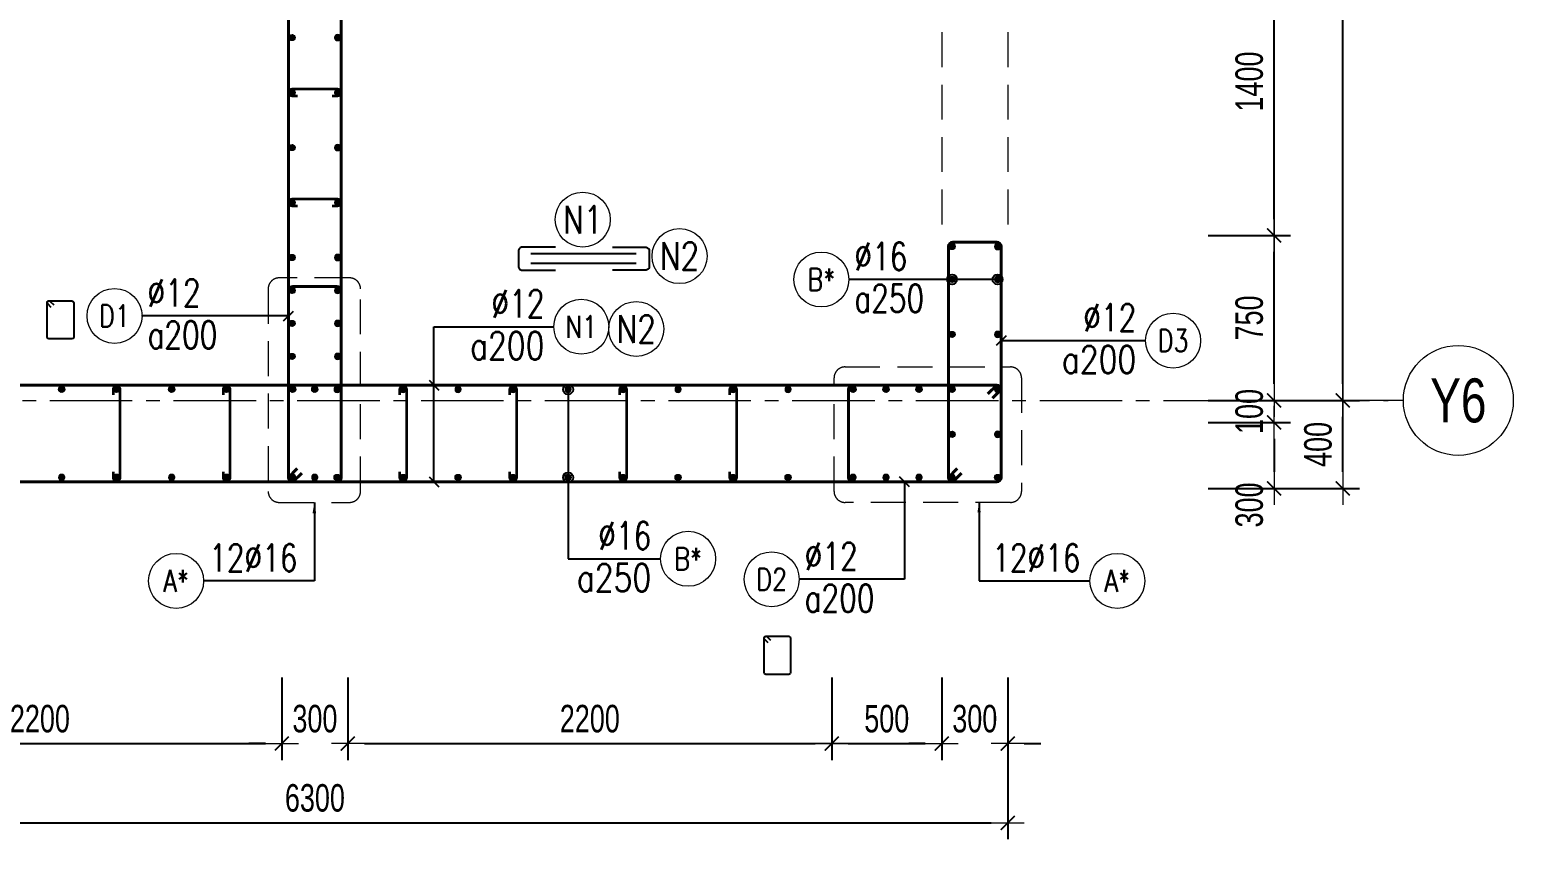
# Model space of a CAD drawing. Header units: millimetres. Extents: x 738475 to 1279438, y -34239 to 156422.
# Drawn here: x 1177240 to 1183985, y 133885 to 137566 of the extents above; entities that cross this region are included whole.
import ezdxf
from ezdxf.enums import TextEntityAlignment as Align

# ---------------------------------------------------------------- set-up
doc = ezdxf.new("R2010")
doc.units = ezdxf.units.MM
doc.header["$MEASUREMENT"] = 0
for name, pattern in [('HIDDEN', [9.525, 6.35, -3.175]), ('HIDDEN2', [4.7625, 3.175, -1.5875]), ('OF_Grid_1$0$CENTER2', [1.125, 0.75, -0.125, 0.125, -0.125])]:
    doc.linetypes.add(name, pattern=pattern)
doc.layers.get('0').update_dxf_attribs({"lineweight": 20})
doc.layers.get('Defpoints').update_dxf_attribs({"color": 151, "lineweight": 9})
doc.layers.add('Hidden', color=9, linetype='HIDDEN')
doc.layers.add('Ligature', color=1, linetype='Continuous')
for name, color, linetype, lineweight in [('KC-LEADER', 153, 'Continuous', 18), ('KC-THEP', 6, 'Continuous', 40), ('NDC_S_BEAM', 3, 'HIDDEN2', 20), ('NDC_S_DIM', 1, 'Continuous', 15), ('NDC_S_HIDDEN', 8, 'HIDDEN2', 13), ('NDC_S_LEADER', 1, 'Continuous', 15), ('NDC_S_REBAR', 4, 'Continuous', 35), ('NDC_S_STIRRUP', 4, 'Continuous', 40), ('NDC_S_VN TEXT', 7, 'Continuous', 20), ('NDC_S_WALL', 6, 'Continuous', 35), ('OF_Grid_1$0$NDC_S_AXIS', 5, 'OF_Grid_1$0$CENTER2', 13), ('OF_Grid_1$0$NDC_S_SYMBOL', 1, 'Continuous', 15), ('OF_Grid_1$0$NDC_S_TEXT SYMBOL', 7, 'Continuous', 20)]:
    doc.layers.add(name, color=color, linetype=linetype, lineweight=lineweight)
doc.styles.add('NDC_ARIAL', font='arial.ttf', dxfattribs={"width": 0.85})
doc.styles.add('NDC_DIM', font='', dxfattribs={"width": 0.75})
doc.styles.add('NDC_EN TXT', font='romans.shx', dxfattribs={"width": 0.8})
doc.styles.add('OF_Grid_1$0$NDC_ANNO', font='', dxfattribs={"width": 0.8})
doc.styles.get('NDC_DIM').set_extended_font_data('Dotum')
doc.styles.get('OF_Grid_1$0$NDC_ANNO').set_extended_font_data('Dotum')
doc.dimstyles.new('NDC_1-50', dxfattribs={"dimscale": 50, "dimtxt": 2.5, "dimasz": 1, "dimexe": 1.5, "dimexo": 0, "dimgap": 0.8, "dimtad": 1, "dimdec": 0, "dimdsep": 46, "dimtxsty": 'NDC_ARIAL', "dimblk": 'DIMMARK', "dimcen": 49999.938995, "dimdle": 1.5, "dimclrd": 1, "dimclre": 1, "dimclrt": 3, "dimadec": 0, "dimazin": 0, "dimtfac": 1, "dimtdec": 0, "dimtix": 1, "dimtmove": 2, "dimatfit": 3, "dimfxl": 1, "dimarcsym": 0})
doc.dimstyles.new('NDC_dim_30', dxfattribs={"dimscale": 30, "dimtxt": 2.5, "dimasz": 1.5, "dimexe": 1.5, "dimexo": 2.5, "dimgap": 1, "dimtad": 1, "dimdec": 0, "dimzin": 0, "dimdsep": 46, "dimtxsty": 'NDC_DIM', "dimblk": 'DIMMARK', "dimcen": 0.09, "dimdle": 1.2, "dimclrd": 1, "dimclre": 1, "dimclrt": 3, "dimadec": 0, "dimazin": 0, "dimtfac": 1, "dimtdec": 0, "dimtix": 1, "dimtofl": 0, "dimtmove": 0, "dimatfit": 3, "dimfxl": 6, "dimfxlon": 1, "dimtolj": 1, "dimtzin": 0, "dimarcsym": 0})
doc.dimstyles.new('NDC_dim_50', dxfattribs={"dimscale": 50, "dimtxt": 2.5, "dimasz": 1.5, "dimexe": 1.5, "dimexo": 2.5, "dimgap": 1, "dimtad": 1, "dimdec": 0, "dimzin": 0, "dimdsep": 46, "dimtxsty": 'NDC_DIM', "dimblk": 'DIMMARK', "dimcen": 0.09, "dimdle": 1.2, "dimclrd": 1, "dimclre": 1, "dimclrt": 3, "dimadec": 0, "dimazin": 0, "dimtfac": 1, "dimtdec": 0, "dimtix": 1, "dimtofl": 0, "dimtmove": 0, "dimatfit": 3, "dimfxl": 6, "dimfxlon": 1, "dimtolj": 1, "dimtzin": 0, "dimarcsym": 0})

# ---------------------------------------------------------------- blocks, each defined once
blk = doc.blocks.new('THEP')
at = {"layer": 'KC-LEADER', "color": 6}
blk.add_circle((0, 0), 14, dxfattribs=at)
at = {"layer": 'KC-THEP'}
for p, q in [((-14, 0), (14, 0)), ((9.9, 9.9), (-9.9, -9.9)), ((-9.9, 9.9), (9.9, -9.9)), ((0, 14), (0, -14))]:
    blk.add_line(p, q, dxfattribs=at)
blk = doc.blocks.new('DIMMARK')
at = {"layer": 'NDC_S_DIM', "color": 1}
blk.add_line((-1.5, 0), (1, 0), dxfattribs=at)
at = {"layer": 'NDC_S_DIM', "color": 2, "const_width": 0.1}
blk.add_lwpolyline([(-0.424, -0.424), (0.424, 0.424)], dxfattribs=at)
blk = doc.blocks.new('*U13')
blk.add_circle((-2.5, 0), 2.5)
at = {"layer": 'NDC_S_VN TEXT', "color": 3, "style": 'NDC_EN TXT', "width": 0.75}
blk.add_attdef('DK1', (0.5, 0.85), '', height=2.5, dxfattribs=at)
at = {"layer": 'NDC_S_VN TEXT', "color": 7, "style": 'NDC_EN TXT', "width": 0.8}
blk.add_attdef('SH2', text='', height=2, dxfattribs=at).set_placement((-2.5, 0), align=Align.MIDDLE)
blk = doc.blocks.new('*U10')
blk.add_circle((2.5, 0), 2.5)
at = {"layer": 'NDC_S_VN TEXT', "color": 3, "style": 'NDC_EN TXT'}
for tag, width, p in [('DK2', 0.75, (-0.85, 0.85)), ('KC2', 0.8, (-0.85, -2.97))]:
    blk.add_attdef(tag, text='', height=2.5, dxfattribs=dict(at, width=width)).set_placement(p, align=Align.RIGHT)
at = {"layer": 'NDC_S_VN TEXT', "color": 7, "style": 'NDC_EN TXT', "width": 0.8}
blk.add_attdef('SH3', text='', height=2, dxfattribs=at).set_placement((2.5, 0), align=Align.MIDDLE)
blk = doc.blocks.new('A$C7BC65A55')
at = {"layer": 'Ligature'}
for p, q in [((-15.2, 372, 0), (-15.2, 38.5, 0)), ((15.2, 372, 0), (15.2, 38.5, 0))]:
    blk.add_line(p, q, dxfattribs=at)
for points in [[(-36.2, 296.5), (-36.2, 400.9, -0.414214), (-24, 413.1), (24, 413.1, -0.414214), (36.2, 400.9), (36.2, 296.5)], [(-36.2, 116.5), (-36.2, 12.2, 0.414214), (-24, 0), (24, 0, 0.414214), (36.2, 12.2), (36.2, 116.5)]]:
    blk.add_lwpolyline(points, format="xyb", dxfattribs=at)
blk = doc.blocks.new('*U11')
blk.add_circle((-2.5, 0), 2.5)
at = {"layer": 'NDC_S_VN TEXT', "color": 3, "style": 'NDC_EN TXT', "width": 0.75}
for tag, p in [('DK1', (0.5, 0.85)), ('KC1', (0.5, -2.97))]:
    blk.add_attdef(tag, p, '', height=2.5, dxfattribs=at)
at = {"layer": 'NDC_S_VN TEXT', "color": 7, "style": 'NDC_EN TXT', "width": 0.8}
blk.add_attdef('SH2', text='', height=2, dxfattribs=at).set_placement((-2.5, 0), align=Align.MIDDLE)
blk = doc.blocks.new('*U9')
blk.add_circle((2.5, 0), 2.5)
at = {"layer": 'NDC_S_VN TEXT', "color": 3, "style": 'NDC_EN TXT', "width": 0.75}
blk.add_attdef('DK2', text='', height=2.5, dxfattribs=at).set_placement((-0.85, 0.85), align=Align.RIGHT)
at = {"layer": 'NDC_S_VN TEXT', "color": 7, "style": 'NDC_EN TXT', "width": 0.8}
blk.add_attdef('SH3', text='', height=2, dxfattribs=at).set_placement((2.5, 0), align=Align.MIDDLE)
blk = doc.blocks.new('*D198')
at = {"layer": 'Defpoints', "color": 0, "transparency": 16777216}
for p in [(1178387.1, 135980.2), (1176186.8, 134557), (1178387.1, 134320.2)]:
    blk.add_point(p, dxfattribs=at)
at = {"layer": 'NDC_S_DIM', "color": 1, "lineweight": -2, "transparency": 16777216}
for p, q in [((1178387.1, 134620.2), (1178387.1, 134245.2)), ((1176186.8, 134432), (1176186.8, 134245.2)), ((1176261.8, 134320.2), (1178312.1, 134320.2))]:
    blk.add_line(p, q, dxfattribs=at)
at = {"layer": 'NDC_S_DIM', "color": 1, "lineweight": -2, "transparency": 16777216, "xscale": 75, "yscale": 75, "zscale": 75, "rotation": 180}
blk.add_blockref('DIMMARK', (1176186.8, 134320.2), dxfattribs=at)
at = {"layer": 'NDC_S_DIM', "color": 1, "lineweight": -2, "transparency": 16777216, "xscale": 75, "yscale": 75, "zscale": 75}
blk.add_blockref('DIMMARK', (1178387.1, 134320.2), dxfattribs=at)
at = {"layer": 'NDC_S_DIM', "color": 3, "transparency": 16777216, "insert": (1177286.9, 134432.8), "char_height": 125, "attachment_point": 5, "style": 'NDC_DIM'}
blk.add_mtext('\\A1;2200', dxfattribs=at)
blk = doc.blocks.new('*D199')
at = {"layer": 'Defpoints', "color": 0, "transparency": 16777216}
for p in [(1178387.1, 135980.2), (1178687.1, 135980.2), (1178687.1, 134320.2)]:
    blk.add_point(p, dxfattribs=at)
at = {"layer": 'NDC_S_DIM', "color": 1, "lineweight": -2, "transparency": 16777216}
for p, q in [((1178387.1, 134620.2), (1178387.1, 134245.2)), ((1178687.1, 134620.2), (1178687.1, 134245.2)), ((1178312.1, 134320.2), (1178237.1, 134320.2)), ((1178762.1, 134320.2), (1178837.1, 134320.2))]:
    blk.add_line(p, q, dxfattribs=at)
at = {"layer": 'NDC_S_DIM', "color": 1, "lineweight": -2, "transparency": 16777216, "xscale": 75, "yscale": 75, "zscale": 75}
blk.add_blockref('DIMMARK', (1178387.1, 134320.2), dxfattribs=at)
at = {"layer": 'NDC_S_DIM', "color": 1, "lineweight": -2, "transparency": 16777216, "xscale": 75, "yscale": 75, "zscale": 75, "rotation": 180}
blk.add_blockref('DIMMARK', (1178687.1, 134320.2), dxfattribs=at)
at = {"layer": 'NDC_S_DIM', "color": 3, "transparency": 16777216, "insert": (1178537.1, 134432.8), "char_height": 125, "attachment_point": 5, "style": 'NDC_DIM'}
blk.add_mtext('\\A1;300', dxfattribs=at)
blk = doc.blocks.new('*D200')
at = {"layer": 'Defpoints', "color": 0, "transparency": 16777216}
for p in [(1178687.1, 135980.2), (1180886.7, 135928.5), (1180886.7, 134320.2)]:
    blk.add_point(p, dxfattribs=at)
at = {"layer": 'NDC_S_DIM', "color": 1, "lineweight": -2, "transparency": 16777216}
for p, q in [((1178687.1, 134620.2), (1178687.1, 134245.2)), ((1180886.7, 134620.2), (1180886.7, 134245.2)), ((1178762.1, 134320.2), (1180811.7, 134320.2))]:
    blk.add_line(p, q, dxfattribs=at)
at = {"layer": 'NDC_S_DIM', "color": 1, "lineweight": -2, "transparency": 16777216, "xscale": 75, "yscale": 75, "zscale": 75, "rotation": 180}
blk.add_blockref('DIMMARK', (1178687.1, 134320.2), dxfattribs=at)
at = {"layer": 'NDC_S_DIM', "color": 1, "lineweight": -2, "transparency": 16777216, "xscale": 75, "yscale": 75, "zscale": 75}
blk.add_blockref('DIMMARK', (1180886.7, 134320.2), dxfattribs=at)
at = {"layer": 'NDC_S_DIM', "color": 3, "transparency": 16777216, "insert": (1179786.9, 134432.8), "char_height": 125, "attachment_point": 5, "style": 'NDC_DIM'}
blk.add_mtext('\\A1;2200', dxfattribs=at)
blk = doc.blocks.new('*D201')
at = {"layer": 'Defpoints', "color": 0, "transparency": 16777216}
for p in [(1181387.1, 135980.2), (1180886.7, 135928.5), (1181387.1, 134320.2)]:
    blk.add_point(p, dxfattribs=at)
at = {"layer": 'NDC_S_DIM', "color": 1, "lineweight": -2, "transparency": 16777216}
for p, q in [((1180886.7, 134620.2), (1180886.7, 134245.2)), ((1181387.1, 134620.2), (1181387.1, 134245.2)), ((1180961.7, 134320.2), (1181312.1, 134320.2))]:
    blk.add_line(p, q, dxfattribs=at)
at = {"layer": 'NDC_S_DIM', "color": 1, "lineweight": -2, "transparency": 16777216, "xscale": 75, "yscale": 75, "zscale": 75, "rotation": 180}
blk.add_blockref('DIMMARK', (1180886.7, 134320.2), dxfattribs=at)
at = {"layer": 'NDC_S_DIM', "color": 1, "lineweight": -2, "transparency": 16777216, "xscale": 75, "yscale": 75, "zscale": 75}
blk.add_blockref('DIMMARK', (1181387.1, 134320.2), dxfattribs=at)
at = {"layer": 'NDC_S_DIM', "color": 3, "transparency": 16777216, "insert": (1181136.9, 134432.8), "char_height": 125, "attachment_point": 5, "style": 'NDC_DIM'}
blk.add_mtext('\\A1;500', dxfattribs=at)
blk = doc.blocks.new('*D187')
at = {"layer": 'Defpoints', "color": 0, "transparency": 16777216}
for p in [(1181387.1, 135980.2), (1181687.1, 135480.2), (1181687.1, 134320.2)]:
    blk.add_point(p, dxfattribs=at)
at = {"layer": 'NDC_S_DIM', "color": 1, "lineweight": -2, "transparency": 16777216}
for p, q in [((1181387.1, 134620.2), (1181387.1, 134245.2)), ((1181687.1, 134620.2), (1181687.1, 134245.2)), ((1181312.1, 134320.2), (1181237.1, 134320.2)), ((1181762.1, 134320.2), (1181837.1, 134320.2))]:
    blk.add_line(p, q, dxfattribs=at)
at = {"layer": 'NDC_S_DIM', "color": 1, "lineweight": -2, "transparency": 16777216, "xscale": 75, "yscale": 75, "zscale": 75}
blk.add_blockref('DIMMARK', (1181387.1, 134320.2), dxfattribs=at)
at = {"layer": 'NDC_S_DIM', "color": 1, "lineweight": -2, "transparency": 16777216, "xscale": 75, "yscale": 75, "zscale": 75, "rotation": 180}
blk.add_blockref('DIMMARK', (1181687.1, 134320.2), dxfattribs=at)
at = {"layer": 'NDC_S_DIM', "color": 3, "transparency": 16777216, "insert": (1181537.1, 134432.8), "char_height": 125, "attachment_point": 5, "style": 'NDC_DIM'}
blk.add_mtext('\\A1;300', dxfattribs=at)
blk = doc.blocks.new('*D188')
at = {"layer": 'Defpoints', "color": 0, "transparency": 16777216}
for p in [(1175387.1, 135480.2), (1181687.1, 135480.2), (1181687.1, 133959.9)]:
    blk.add_point(p, dxfattribs=at)
at = {"layer": 'NDC_S_DIM', "color": 1, "lineweight": -2, "transparency": 16777216}
for p, q in [((1175387.1, 134259.9), (1175387.1, 133884.9)), ((1181687.1, 134259.9), (1181687.1, 133884.9)), ((1175462.1, 133959.9), (1181612.1, 133959.9))]:
    blk.add_line(p, q, dxfattribs=at)
at = {"layer": 'NDC_S_DIM', "color": 1, "lineweight": -2, "transparency": 16777216, "xscale": 75, "yscale": 75, "zscale": 75, "rotation": 180}
blk.add_blockref('DIMMARK', (1175387.1, 133959.9), dxfattribs=at)
at = {"layer": 'NDC_S_DIM', "color": 1, "lineweight": -2, "transparency": 16777216, "xscale": 75, "yscale": 75, "zscale": 75}
blk.add_blockref('DIMMARK', (1181687.1, 133959.9), dxfattribs=at)
at = {"layer": 'NDC_S_DIM', "color": 3, "transparency": 16777216, "insert": (1178537.1, 134072.5), "char_height": 125, "attachment_point": 5, "style": 'NDC_DIM'}
blk.add_mtext('\\A1;6300', dxfattribs=at)
blk = doc.blocks.new('*D181')
at = {"layer": 'Defpoints', "color": 0, "ltscale": 200, "transparency": 16777216}
for p in [(1181687.1, 135880.2), (1181687.1, 135780.2), (1182897.8, 135780.2)]:
    blk.add_point(p, dxfattribs=at)
at = {"layer": 'NDC_S_DIM', "color": 1, "lineweight": -2, "ltscale": 200, "transparency": 16777216}
for p, q in [((1182897.8, 135955.2), (1182897.8, 136030.2)), ((1182597.8, 135880.2), (1182972.8, 135880.2)), ((1182597.8, 135780.2), (1182972.8, 135780.2)), ((1182897.8, 135705.2), (1182897.8, 135630.2))]:
    blk.add_line(p, q, dxfattribs=at)
at = {"layer": 'NDC_S_DIM', "color": 1, "lineweight": -2, "ltscale": 200, "transparency": 16777216, "xscale": 75, "yscale": 75, "zscale": 75}
for p, rotation in [((1182897.8, 135880.2), 270), ((1182897.8, 135780.2), 90)]:
    blk.add_blockref('DIMMARK', p, dxfattribs=dict(at, rotation=rotation))
at = {"layer": 'NDC_S_DIM', "color": 3, "ltscale": 200, "transparency": 16777216, "insert": (1182785.2, 135830.2), "char_height": 125, "attachment_point": 5, "rotation": 90, "style": 'NDC_DIM'}
blk.add_mtext('\\A1;100', dxfattribs=at)
blk = doc.blocks.new('*D182')
at = {"layer": 'Defpoints', "color": 0, "ltscale": 200, "transparency": 16777216}
for p in [(1181687.1, 135780.2), (1181687.1, 135480.2), (1182897.8, 135480.2)]:
    blk.add_point(p, dxfattribs=at)
at = {"layer": 'NDC_S_DIM', "color": 1, "lineweight": -2, "ltscale": 200, "transparency": 16777216}
for p, q in [((1182597.8, 135780.2), (1182972.8, 135780.2)), ((1182897.8, 135705.2), (1182897.8, 135555.2)), ((1182597.8, 135480.2), (1182972.8, 135480.2))]:
    blk.add_line(p, q, dxfattribs=at)
at = {"layer": 'NDC_S_DIM', "color": 1, "lineweight": -2, "ltscale": 200, "transparency": 16777216, "xscale": 75, "yscale": 75, "zscale": 75}
for p, rotation in [((1182897.8, 135780.2), 90), ((1182897.8, 135480.2), 270)]:
    blk.add_blockref('DIMMARK', p, dxfattribs=dict(at, rotation=rotation))
at = {"layer": 'NDC_S_DIM', "color": 3, "ltscale": 200, "transparency": 16777216, "insert": (1182785.2, 135405.2), "char_height": 125, "attachment_point": 5, "rotation": 90, "style": 'NDC_DIM'}
blk.add_mtext('\\A1;300', dxfattribs=at)
blk = doc.blocks.new('*D183')
at = {"layer": 'Defpoints', "color": 0, "ltscale": 200, "transparency": 16777216}
for p in [(1181687.1, 135880.4), (1183210.4, 135880.4), (1181687.1, 135480.2)]:
    blk.add_point(p, dxfattribs=at)
at = {"layer": 'NDC_S_DIM', "color": 1, "lineweight": -2, "ltscale": 200, "transparency": 16777216}
for p, q in [((1182910.4, 135880.4), (1183285.4, 135880.4)), ((1183210.4, 135555.2), (1183210.4, 135805.4)), ((1182910.4, 135480.2), (1183285.4, 135480.2))]:
    blk.add_line(p, q, dxfattribs=at)
at = {"layer": 'NDC_S_DIM', "color": 1, "lineweight": -2, "ltscale": 200, "transparency": 16777216, "xscale": 75, "yscale": 75, "zscale": 75}
for p, rotation in [((1183210.4, 135880.4), 90), ((1183210.4, 135480.2), 270)]:
    blk.add_blockref('DIMMARK', p, dxfattribs=dict(at, rotation=rotation))
at = {"layer": 'NDC_S_DIM', "color": 3, "ltscale": 200, "transparency": 16777216, "insert": (1183097.8, 135680.3), "char_height": 125, "attachment_point": 5, "rotation": 90, "style": 'NDC_DIM'}
blk.add_mtext('\\A1;400', dxfattribs=at)
blk = doc.blocks.new('*D184')
at = {"layer": 'Defpoints', "color": 0, "ltscale": 200, "transparency": 16777216}
for p in [(1181687.1, 147480.2), (1183210.4, 147480.2), (1181687.1, 135880.4)]:
    blk.add_point(p, dxfattribs=at)
at = {"layer": 'NDC_S_DIM', "color": 1, "lineweight": -2, "ltscale": 200, "transparency": 16777216}
for p, q in [((1182910.4, 147480.2), (1183285.4, 147480.2)), ((1183210.4, 135955.4), (1183210.4, 147405.2)), ((1182910.4, 135880.4), (1183285.4, 135880.4))]:
    blk.add_line(p, q, dxfattribs=at)
at = {"layer": 'NDC_S_DIM', "color": 1, "lineweight": -2, "ltscale": 200, "transparency": 16777216, "xscale": 75, "yscale": 75, "zscale": 75}
for p, rotation in [((1183210.4, 147480.2), 90), ((1183210.4, 135880.4), 270)]:
    blk.add_blockref('DIMMARK', p, dxfattribs=dict(at, rotation=rotation))
at = {"layer": 'NDC_S_DIM', "color": 3, "ltscale": 200, "transparency": 16777216, "insert": (1183097.8, 141680.3), "char_height": 125, "attachment_point": 5, "rotation": 90, "style": 'NDC_DIM'}
blk.add_mtext('\\A1;11600', dxfattribs=at)
blk = doc.blocks.new('*U17')
at = {"layer": 'OF_Grid_1$0$NDC_S_SYMBOL'}
blk.add_line((-5, 0), (-9, 0), dxfattribs=at)
blk.add_circle((0, 0), 5, dxfattribs=at)
at = {"layer": 'OF_Grid_1$0$NDC_S_TEXT SYMBOL', "color": 7, "style": 'OF_Grid_1$0$NDC_ANNO', "width": 0.8}
blk.add_attdef('GRID', text='', height=4, rotation=90, dxfattribs=at).set_placement((0, 0), align=Align.MIDDLE)
blk = doc.blocks.new('*D178')
at = {"layer": 'Defpoints', "color": 0, "ltscale": 200, "transparency": 16777216}
for p in [(1181687.1, 136630.2), (1182897.8, 136630.2), (1181687.1, 135880.2)]:
    blk.add_point(p, dxfattribs=at)
at = {"layer": 'NDC_S_DIM', "color": 1, "lineweight": -2, "ltscale": 200, "transparency": 16777216}
for p, q in [((1182597.8, 136630.2), (1182972.8, 136630.2)), ((1182897.8, 135955.2), (1182897.8, 136555.2)), ((1182597.8, 135880.2), (1182972.8, 135880.2))]:
    blk.add_line(p, q, dxfattribs=at)
at = {"layer": 'NDC_S_DIM', "color": 1, "lineweight": -2, "ltscale": 200, "transparency": 16777216, "xscale": 75, "yscale": 75, "zscale": 75}
for p, rotation in [((1182897.8, 136630.2), 90), ((1182897.8, 135880.2), 270)]:
    blk.add_blockref('DIMMARK', p, dxfattribs=dict(at, rotation=rotation))
at = {"layer": 'NDC_S_DIM', "color": 3, "ltscale": 200, "transparency": 16777216, "insert": (1182785.2, 136255.2), "char_height": 125, "attachment_point": 5, "rotation": 90, "style": 'NDC_DIM'}
blk.add_mtext('\\A1;750', dxfattribs=at)
blk = doc.blocks.new('*D160')
at = {"layer": 'Defpoints', "color": 0, "ltscale": 200, "transparency": 16777216}
for p in [(1181682.2, 138030.2), (1182897.8, 138030.2), (1181687.1, 136630.2)]:
    blk.add_point(p, dxfattribs=at)
at = {"layer": 'NDC_S_DIM', "color": 1, "lineweight": -2, "ltscale": 200, "transparency": 16777216}
for p, q in [((1182597.8, 138030.2), (1182972.8, 138030.2)), ((1182897.8, 136705.2), (1182897.8, 137955.2)), ((1182597.8, 136630.2), (1182972.8, 136630.2))]:
    blk.add_line(p, q, dxfattribs=at)
at = {"layer": 'NDC_S_DIM', "color": 1, "lineweight": -2, "ltscale": 200, "transparency": 16777216, "xscale": 75, "yscale": 75, "zscale": 75}
for p, rotation in [((1182897.8, 138030.2), 90), ((1182897.8, 136630.2), 270)]:
    blk.add_blockref('DIMMARK', p, dxfattribs=dict(at, rotation=rotation))
at = {"layer": 'NDC_S_DIM', "color": 3, "ltscale": 200, "transparency": 16777216, "insert": (1182785.2, 137330.2), "char_height": 125, "attachment_point": 5, "rotation": 90, "style": 'NDC_DIM'}
blk.add_mtext('\\A1;1400', dxfattribs=at)

msp = doc.modelspace()

# ---------------------------------------------------------------- linework, layer by layer
for centre in [(1179754.685, 136702.385), (1180194.786, 136536.628), (1179997.956, 136205.114)]:
    msp.add_circle(centre, 125)
at = {"layer": 'Ligature'}
for points in [[(1177338.19, 136303.362), (1177322.224, 136319.328, -0.66817864), (1177327.998, 136333.266), (1177432.626, 136333.266, -0.41421356), (1177440.791, 136325.102), (1177440.791, 136167.994, -0.41421356), (1177432.626, 136159.829), (1177327.998, 136159.829, -0.41421356), (1177319.833, 136167.994), (1177319.833, 136325.102, -0.66817864), (1177333.771, 136330.875), (1177349.737, 136314.909)], [(1180597.393, 134778.321), (1180581.427, 134794.287, -0.66817864), (1180587.201, 134808.225), (1180691.83, 134808.225, -0.41421356), (1180699.995, 134800.06), (1180699.995, 134642.953, -0.41421356), (1180691.83, 134634.788), (1180587.201, 134634.788, -0.41421356), (1180579.036, 134642.953), (1180579.036, 134800.06, -0.66817864), (1180592.974, 134805.834), (1180608.94, 134789.868)]]:
    msp.add_lwpolyline(points, format="xyb", dxfattribs=at)
at = {"layer": 'NDC_S_BEAM', "ltscale": 50}
for p, q in [((1181387.051, 138030.175), (1181387.051, 136630.175)), ((1181687.051, 138030.175), (1181687.051, 136630.175))]:
    msp.add_line(p, q, dxfattribs=at)
at = {"layer": 'NDC_S_HIDDEN', "ltscale": 50}
for points in [[(1178374.681, 135416.774), (1178694.524, 135416.774, 0.41421356), (1178744.524, 135466.774), (1178744.524, 136387.526, 0.41421356), (1178694.524, 136437.526), (1178374.681, 136437.526, 0.41421356), (1178324.681, 136387.526), (1178324.681, 135466.774, 0.41421356)], [(1181699.421, 135416.774), (1180947.211, 135416.774, -0.41421356), (1180897.211, 135466.774), (1180897.211, 135982.581, -0.41421356), (1180947.211, 136032.581), (1181699.421, 136032.581, -0.41421356), (1181749.421, 135982.581), (1181749.421, 135466.774, -0.41421356)]]:
    msp.add_lwpolyline(points, format="xyb", close=True, dxfattribs=at)
at = {"layer": 'NDC_S_REBAR'}
for points in [[(1178615.563, 137265.175), (1178640.563, 137265.175, 1), (1178640.563, 137295.175), (1178433.539, 137295.175, 1), (1178433.539, 137265.175), (1178458.539, 137265.175)], [(1178615.563, 136765.175), (1178640.563, 136765.175, 1), (1178640.563, 136795.175), (1178433.539, 136795.175, 1), (1178433.539, 136765.175), (1178458.539, 136765.175)], [(1177620.848, 135905.175), (1177620.848, 135930.175, -1), (1177650.848, 135930.175), (1177650.848, 135530.175, -1), (1177620.848, 135530.175), (1177620.848, 135555.175)], [(1178120.848, 135905.175), (1178120.848, 135930.175, -1), (1178150.848, 135930.175), (1178150.848, 135530.175, -1), (1178120.848, 135530.175), (1178120.848, 135555.175)], [(1178923.255, 135905.175), (1178923.255, 135930.175, -1), (1178953.255, 135930.175), (1178953.255, 135530.175, -1), (1178923.255, 135530.175), (1178923.255, 135555.175)], [(1179423.255, 135905.175), (1179423.255, 135930.175, -1), (1179453.255, 135930.175), (1179453.255, 135530.175, -1), (1179423.255, 135530.175), (1179423.255, 135555.175)], [(1179923.255, 135905.175), (1179923.255, 135930.175, -1), (1179953.255, 135930.175), (1179953.255, 135530.175, -1), (1179923.255, 135530.175), (1179923.255, 135555.175)], [(1180423.255, 135905.175), (1180423.255, 135930.175, -1), (1180453.255, 135930.175), (1180453.255, 135530.175, -1), (1180423.255, 135530.175), (1180423.255, 135555.175)]]:
    msp.add_lwpolyline(points, format="xyb", dxfattribs=at)
at = {"layer": 'NDC_S_STIRRUP'}
for points in [[(1178457.051, 135570.175), (1178417.051, 135530.175, 0.41421356), (1178437.051, 135510.175), (1178637.051, 135510.175, 0.41421356), (1178657.051, 135530.175), (1178657.051, 147830.175, 0.41421356), (1178637.051, 147850.175), (1178437.051, 147850.175, 0.41421356), (1178417.051, 147830.175), (1178417.051, 135530.175, 0.41421356), (1178437.051, 135510.175), (1178477.051, 135550.175)], [(1181457.051, 135570.175), (1181417.051, 135530.175, 0.41421356), (1181437.051, 135510.175), (1181637.051, 135510.175, 0.41421356), (1181657.051, 135530.175), (1181657.051, 136580.175, 0.41421356), (1181637.051, 136600.175), (1181437.051, 136600.175, 0.41421356), (1181417.051, 136580.175), (1181417.051, 135530.175, 0.41421356), (1181437.051, 135510.175), (1181477.051, 135550.175)], [(1178457.051, 135570.175), (1178417.051, 135530.175, 0.41421356), (1178437.051, 135510.175), (1178637.051, 135510.175, 0.41421356), (1178657.051, 135530.175), (1178657.051, 136378.785, 0.41421356), (1178637.051, 136398.785), (1178437.051, 136398.785, 0.41421356), (1178417.051, 136378.785), (1178417.051, 135530.175, 0.41421356), (1178437.051, 135510.175), (1178477.051, 135550.175)], [(1181597.051, 135910.175), (1181637.051, 135950.175, -0.41421356), (1181657.051, 135930.175), (1181657.051, 135530.175, -0.41421356), (1181637.051, 135510.175), (1175437.051, 135510.175, -0.41421356), (1175417.051, 135530.175), (1175417.051, 135930.175, -0.41421356), (1175437.051, 135950.175), (1181637.051, 135950.175, -0.41421356), (1181657.051, 135930.175), (1181617.051, 135890.175)], [(1181597.051, 135910.175), (1181637.051, 135950.175, -0.41421356), (1181657.051, 135930.175), (1181657.051, 135530.175, -0.41421356), (1181637.051, 135510.175), (1180983.539, 135510.175, -0.41421356), (1180963.539, 135530.175), (1180963.539, 135930.175, -0.41421356), (1180983.539, 135950.175), (1181637.051, 135950.175, -0.41421356), (1181657.051, 135930.175), (1181617.051, 135890.175)]]:
    msp.add_lwpolyline(points, format="xyb", dxfattribs=at)
at = {"layer": 'NDC_S_WALL', "ltscale": 200}
msp.add_lwpolyline([(1175687.051, 146730.175, 0, 0, 0), (1175687.051, 147380.175, 0, 0, 0), (1178387.051, 147380.175, 0, 0, 0), (1178387.051, 135980.175, 0, 0, 0), (1175687.051, 135980.175, 0, 0, 0), (1175687.051, 136630.175, 0, 0, 0), (1175387.051, 136630.175, 0, 0, 0), (1175387.051, 135480.175, 0, 0, 0), (1181687.051, 135480.175, 0.5, 0.5, 0), (1181687.051, 135480.175, 0, 0, 0), (1181687.051, 136630.175, 0, 0, 0), (1181387.051, 136630.175, 0, 0, 0), (1181387.051, 135980.175, 0.5, 0.5, 0), (1181387.051, 135980.175, 0, 0, 0), (1178687.051, 135980.175, 0, 0, 0), (1178687.051, 147380.175, 0, 0, 0), (1181387.051, 147380.175, 0.5, 0.5, 0), (1181387.051, 147380.175, 0, 0, 0), (1181387.051, 146730.175, 0, 0, 0), (1181687.051, 146730.175, 0, 0, 0), (1181687.051, 147880.175, 0.5, 0.5, 0), (1181687.051, 147880.175, 0, 0, 0), (1175387.051, 147880.175, 0, 0, 0), (1175387.051, 146730.175, 0, 0, 0)], format="xyseb", dxfattribs=at)
at = {"layer": 'OF_Grid_1$0$NDC_S_AXIS', "ltscale": 500}
msp.add_line((1173394.568, 135880.175), (1183415.956, 135880.175), dxfattribs=at)

# ---------------------------------------------------------------- block references
at = {"layer": 'Hidden', "xscale": 1.44, "yscale": 1.44, "zscale": 1.44, "rotation": 270}
msp.add_blockref('A$C7BC65A55', (1179462.574, 136524.86, 0.03), dxfattribs=at)
at = {"layer": 'KC-THEP'}
for p, rotation in [((1178433.539, 137530.175), 189.6685644363809), ((1178433.539, 137280.175), 189.6685644363809), ((1178433.539, 137030.175), 189.6685644363809), ((1178433.539, 136780.175), 189.6685644363809), ((1181433.539, 136580.175), 189.6685644363809), ((1178433.539, 136530.175), 189.6685644363809), ((1178433.539, 136380.175), 189.6685644363809), ((1181433.539, 136430.175), 189.6685644363809), ((1178433.539, 136230.175), 189.6685644363809), ((1181433.539, 136180.175), 189.6685644363809), ((1178433.539, 136080.175), 189.6685644363809), ((1177385.848, 135930.175), 189.6685644363809), ((1177635.848, 135930.175), 189.6685644363809), ((1177885.848, 135930.175), 189.6685644363809), ((1178135.848, 135930.175), 189.6685644363809), ((1178435.848, 135930.175), 189.6685644363809), ((1178536.552, 135930.175), 189.6685644363809), ((1180983.539, 135930.175), 189.6685644363809), ((1181133.539, 135930.175), 189.6685644363809), ((1181283.539, 135930.175), 189.6685644363809), ((1181433.539, 135930.175), 189.6685644363809), ((1181433.539, 135726.526), 189.6685644363809), ((1178638.255, 135530.175), 9.66856443638095), ((1178938.255, 135530.175), 9.66856443638095), ((1179188.255, 135530.175), 9.66856443638095), ((1179438.255, 135530.175), 9.66856443638095), ((1179688.255, 135530.175), 9.66856443638095), ((1179938.255, 135530.175), 9.66856443638095), ((1180188.255, 135530.175), 9.66856443638095), ((1180438.255, 135530.175), 9.66856443638095), ((1180688.255, 135530.175), 9.66856443638095), ((1181640.563, 135530.175), 9.668564436380946)]:
    msp.add_blockref('THEP', p, dxfattribs=dict(at, rotation=rotation))
at = {"layer": 'KC-THEP', "xscale": -1}
for p, rotation in [((1178640.563, 137530.175), 170.331435563619), ((1178640.563, 137280.175), 170.331435563619), ((1178640.563, 137030.175), 170.331435563619), ((1178640.563, 136780.175), 170.331435563619), ((1181640.563, 136580.175), 170.331435563619), ((1178640.563, 136530.175), 170.331435563619), ((1178640.563, 136380.175), 170.331435563619), ((1181640.563, 136430.175), 170.331435563619), ((1178640.563, 136230.175), 170.331435563619), ((1181640.563, 136180.175), 170.331435563619), ((1178640.563, 136080.175), 170.331435563619), ((1178638.255, 135930.175), 170.331435563619), ((1178938.255, 135930.175), 170.331435563619), ((1179188.255, 135930.175), 170.331435563619), ((1179438.255, 135930.175), 170.331435563619), ((1179688.255, 135930.175), 170.331435563619), ((1179938.255, 135930.175), 170.331435563619), ((1180188.255, 135930.175), 170.331435563619), ((1180438.255, 135930.175), 170.331435563619), ((1180688.255, 135930.175), 170.331435563619), ((1181640.563, 135930.175), 170.331435563619), ((1181640.563, 135726.526), 170.331435563619), ((1177385.848, 135530.175), 350.3314355636191), ((1177635.848, 135530.175), 350.3314355636191), ((1177885.848, 135530.175), 350.3314355636191), ((1178135.848, 135530.175), 350.3314355636191), ((1178435.848, 135530.175), 350.3314355636191), ((1178536.552, 135530.175), 350.3314355636191), ((1180983.539, 135530.175), 350.3314355636191), ((1181133.539, 135530.175), 350.3314355636191), ((1181283.539, 135530.175), 350.3314355636191), ((1181433.539, 135530.175), 350.3314355636191)]:
    msp.add_blockref('THEP', p, dxfattribs=dict(at, rotation=rotation))
at = {"layer": 'NDC_S_VN TEXT', "xscale": 50, "yscale": 50, "zscale": 50}
for name, p, values in [('*U11', (1180964.592, 136430.175), {'SH2': 'B*', 'DK1': '%%C16', 'KC1': 'a250'}), ('*U11', (1177751.114, 136264.363), {'SH2': 'D1', 'DK1': '%%C12', 'KC1': 'a200'}), ('*U10', (1179623.234, 136215.453), {'SH3': 'N1', 'DK2': '%%C12', 'KC2': 'a200'}), ('*U10', (1182313.805, 136152.157), {'SH3': 'D3', 'DK2': '%%C12', 'KC2': 'a200'}), ('*U10', (1180108.866, 135160.462), {'SH3': 'B*', 'DK2': '%%C16', 'KC2': 'a250'}), ('*U13', (1178031.17, 135059.869), {'SH2': 'A*', 'DK1': '12%%C16'}), ('*U11', (1180738.663, 135066.964), {'SH2': 'D2', 'DK1': '%%C12', 'KC1': 'a200'}), ('*U9', (1182060.268, 135059.869), {'SH3': 'A*', 'DK2': '12%%C16'})]:
    msp.add_blockref(name, p, dxfattribs=at).add_auto_attribs(values)
at = {"layer": 'OF_Grid_1$0$NDC_S_AXIS'}
ref = msp.add_blockref('*U17', (1183735.397, 135880.429), dxfattribs=dict(at, xscale=50, yscale=50, zscale=50))
ref.add_attrib('GRID', 'Y6', dxfattribs={"layer": 'OF_Grid_1$0$NDC_S_TEXT SYMBOL', "color": 7, "height": 200, "style": 'OF_Grid_1$0$NDC_ANNO', "width": 0.8}).set_placement((1183735.397, 135880.429), align=Align.MIDDLE)

# ---------------------------------------------------------------- texts
at = {"layer": 'NDC_S_VN TEXT', "color": 7, "style": 'NDC_EN TXT', "width": 0.8}
for tag, p in [('N1', (1179754.685, 136702.385)), ('N2', (1180194.786, 136536.628)), ('N2', (1179997.956, 136205.114))]:
    msp.add_attdef(tag, text='3', height=125, dxfattribs=at).set_placement(p, align=Align.MIDDLE)

# ---------------------------------------------------------------- dimensions: what is measured, and where the dimension line sits
at = {"layer": 'NDC_S_DIM', "ltscale": 200}
for base, p1, p2, picture, middle in [((1183210.397, 147480.175), (1181687.051, 135880.429), (1181687.051, 147480.175), '*D184', (1183097.812, 141680.302)), ((1182897.801, 138030.175), (1181687.051, 136630.175), (1181682.192, 138030.175), '*D160', (1182785.216, 137330.175)), ((1182897.801, 136630.175), (1181687.051, 135880.175), (1181687.051, 136630.175), '*D178', (1182785.216, 136255.175)), ((1182897.801, 135780.175), (1181687.051, 135880.175), (1181687.051, 135780.175), '*D181', (1182785.216, 135830.175))]:
    dim = msp.add_linear_dim(base=base, p1=p1, p2=p2, angle=90, dimstyle='NDC_dim_50', override={"dimtmove": 1}, dxfattribs=at)
    dim.commit()
    dim.dimension.update_dxf_attribs({"geometry": picture, "text_midpoint": middle})
at = {"layer": 'NDC_S_DIM'}
for base, p1, p2, picture, middle in [((1178387.051, 134320.216), (1176186.845, 134556.999), (1178387.051, 135980.175), '*D198', (1177286.948, 134432.801)), ((1178687.051, 134320.216), (1178387.051, 135980.175), (1178687.051, 135980.175), '*D199', (1178537.051, 134432.801)), ((1180886.718, 134320.216), (1178687.051, 135980.175), (1180886.718, 135928.527), '*D200', (1179786.885, 134432.801)), ((1181387.051, 134320.216), (1180886.718, 135928.527), (1181387.051, 135980.175), '*D201', (1181136.885, 134432.801)), ((1181687.051, 134320.216), (1181387.051, 135980.175), (1181687.051, 135480.175), '*D187', (1181537.051, 134432.801))]:
    dim = msp.add_linear_dim(base=base, p1=p1, p2=p2, dimstyle='NDC_dim_50', override={"dimtmove": 1}, dxfattribs=at)
    dim.commit()
    dim.dimension.update_dxf_attribs({"geometry": picture, "text_midpoint": middle})
at = {"layer": 'NDC_S_DIM', "ltscale": 200}
dim = msp.add_linear_dim(base=(1183210.397, 135880.429), p1=(1181687.051, 135480.175), p2=(1181687.051, 135880.429), angle=90, dimstyle='NDC_dim_50', dxfattribs=at)
dim.commit()
dim.dimension.update_dxf_attribs({"geometry": '*D183', "text_midpoint": (1183097.812, 135680.302)})
dim = msp.add_linear_dim(base=(1182897.801, 135480.175), p1=(1181687.051, 135780.175), p2=(1181687.051, 135480.175), angle=90, dimstyle='NDC_dim_50', override={"dimtmove": 1}, dxfattribs=at)
dim.commit()
dim.dimension.update_dxf_attribs({"geometry": '*D182', "text_midpoint": (1182897.801, 135405.175), "dimtype": 160})
at = {"layer": 'NDC_S_DIM'}
dim = msp.add_linear_dim(base=(1181687.051, 133959.902), p1=(1175387.051, 135480.175), p2=(1181687.051, 135480.175), dimstyle='NDC_dim_50', dxfattribs=at)
dim.commit()
dim.dimension.update_dxf_attribs({"geometry": '*D188', "text_midpoint": (1178537.051, 134072.487)})

# ---------------------------------------------------------------- leaders
at = {"layer": 'NDC_S_LEADER'}
for points, override in [([(1181640.563, 136430.175), (1180964.592, 136430.175)], {"dimtad": 0, "dimldrblk": 'Origin'}), ([(1181433.539, 136430.175), (1180964.592, 136430.175)], {"dimtad": 0, "dimldrblk": 'Origin'}), ([(1178417.051, 136264.363), (1177749.039, 136264.363)], {"dimtad": 0, "dimldrblk": 'Oblique'}), ([(1179078.495, 135510.175), (1179078.495, 136215.271), (1179623.233, 136215.271)], {"dimtad": 0, "dimldrblk": 'Oblique'}), ([(1179078.495, 135950.175), (1179078.495, 136215.271), (1179623.233, 136215.271)], {"dimtad": 0, "dimldrblk": 'Oblique'}), ([(1181657.051, 136152.157), (1182313.805, 136152.157)], {"dimtad": 0, "dimldrblk": 'Oblique'}), ([(1179688.255, 135930.175), (1179688.255, 135160.281), (1180108.866, 135160.281)], {"dimgap": 1, "dimtad": 0, "dimldrblk": 'Origin'}), ([(1179688.255, 135530.175), (1179688.255, 135160.281), (1180108.866, 135160.281)], {"dimgap": 1, "dimtad": 0, "dimldrblk": 'Origin'}), ([(1181217.125, 135510.175), (1181217.125, 135066.964), (1180738.663, 135066.964)], {"dimtad": 0, "dimldrblk": 'Oblique'}), ([(1181556.541, 135416.774), (1181556.541, 135059.869), (1182060.268, 135059.869)], {"dimtad": 0})]:
    msp.add_leader(points, dimstyle='NDC_dim_30', override=override, dxfattribs=at)
msp.add_leader([(1178534.603, 135416.774), (1178534.603, 135059.869), (1178031.17, 135059.869)], dimstyle='NDC_1-50', dxfattribs=at)

doc.saveas('drawing.dxf')
